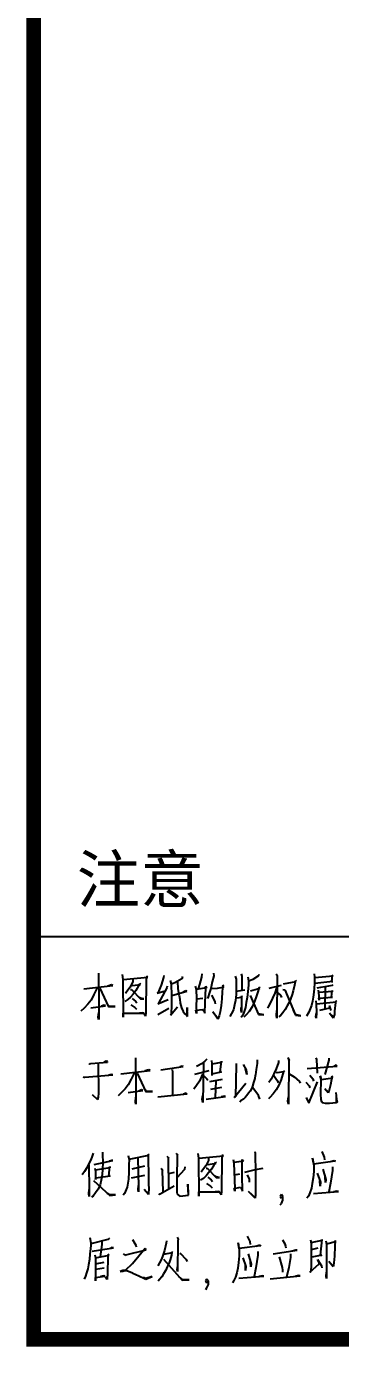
# Model space of a CAD drawing. Extents: x 39560 to 217760, y -140239 to 277665.
# Drawn here: x 136469 to 138670, y -17898 to -8665 of the extents above; entities that cross this region are included whole.
import ezdxf

# ---------------------------------------------------------------- set-up
doc = ezdxf.new("R2010")
doc.units = 0
doc.header["$LTSCALE"] = 1000
doc.header["$MEASUREMENT"] = 0
doc.layers.add('PUB_TITLE', color=4, linetype='Continuous')
doc.styles.add('图签2', font='', dxfattribs={"height": 1000})
doc.styles.get('图签2').set_extended_font_data('SimSun')

# ---------------------------------------------------------------- blocks, each defined once
blk = doc.blocks.new('adasdcxcx')
at = {"layer": 'PUB_TITLE'}
for p, q in [((-2484, 39482.4), (-2484, 12460.5)), ((-2484, 15277.7), (4656, 15277.7)), ((-2030.5, 15021.3), (-2028.4, 14810.5)), ((-1863.9, 15011), (-1859.8, 14977.6)), ((-1859.8, 14977.6), (-1855.7, 14712.9)), ((-1857.8, 14977.6), (-1685, 14993)), ((-1789.9, 14962.1), (-1808.4, 14923.6)), ((-1789.9, 14975), (-1789.9, 14962.1)), ((-1695.3, 14977.6), (-1697.4, 14746.3)), ((-1691.2, 15000.7), (-1695.3, 14977.6)), ((-1685, 14993), (-1691.2, 15000.7)), ((-1574, 14990.4), (-1590.5, 14936.4)), ((-1572, 15005.8), (-1574, 14990.4)), ((-1526.7, 14969.9), (-1520.6, 14944.2)), ((-1446.5, 14982.7), (-1493.8, 14954.4)), ((-1475.3, 14959.6), (-1473.3, 14913.3)), ((-1440.4, 14998.1), (-1446.5, 14982.7)), ((-1308.8, 14993), (-1323.2, 14941.6)), ((-1304.7, 15016.1), (-1308.8, 14993)), ((-1232.7, 14959.6), (-1243, 14913.3)), ((-1222.4, 15003.3), (-1232.7, 14959.6)), ((-1224.5, 15021.3), (-1222.4, 15003.3)), ((-1072.3, 15000.7), (-1066.2, 14980.1)), ((-1066.2, 14980.1), (-1066.2, 14918.5)), ((-1029.2, 15016.1), (-1025.1, 15000.7)), ((-1025.1, 15000.7), (-1025.1, 14903)), ((-983.9, 14995.6), (-979.8, 14969.9)), ((-979.8, 14969.9), (-979.8, 14936.4)), ((-949, 14977.6), (-975.7, 14964.7)), ((-909.9, 15003.3), (-949, 14977.6)), ((-905.8, 15011), (-909.9, 15003.3)), ((-784.5, 15016.1), (-776.3, 15003.3)), ((-778.3, 15005.8), (-780.4, 14707.7)), ((-776.3, 15003.3), (-778.3, 15005.8)), ((-733.1, 14946.7), (-644.7, 14962.1)), ((-648.8, 14969.9), (-657, 14936.4)), ((-644.7, 14962.1), (-648.8, 14969.9)), ((-519.3, 15016.1), (-517.2, 14993)), ((-517.2, 14993), (-517.2, 14951.9)), ((-387.7, 14962.1), (-515.1, 14949.3)), ((-513.1, 14990.4), (-385.6, 15003.3)), ((-391.8, 15008.4), (-398, 14962.1)), ((-398, 14962.1), (-387.7, 14962.1)), ((-385.6, 15003.3), (-391.8, 15008.4)), ((-2133.3, 14910.7), (-1929.7, 14933.9)), ((-2061.3, 14872.2), (-2081.9, 14833.6)), ((-2038.7, 14918.5), (-2061.3, 14872.2)), ((-2020.2, 14915.9), (-1958.5, 14784.8)), ((-1937.9, 14939), (-1964.7, 14931.3)), ((-1929.7, 14933.9), (-1937.9, 14939)), ((-1831, 14892.8), (-1841.3, 14879.9)), ((-1808.4, 14923.6), (-1831, 14892.8)), ((-1787.9, 14874.8), (-1806.4, 14854.2)), ((-1804.3, 14908.2), (-1798.1, 14908.2)), ((-1800.2, 14936.4), (-1792, 14933.9)), ((-1798.1, 14908.2), (-1734.4, 14841.4)), ((-1792, 14933.9), (-1734.4, 14941.6)), ((-1767.3, 14900.5), (-1787.9, 14874.8)), ((-1740.6, 14949.3), (-1767.3, 14900.5)), ((-1734.4, 14941.6), (-1740.6, 14949.3)), ((-1619.3, 14882.5), (-1561.7, 14897.9)), ((-1613.1, 14882.5), (-1619.3, 14882.5)), ((-1590.5, 14936.4), (-1613.1, 14882.5)), ((-1551.4, 14918.5), (-1580.2, 14861.9)), ((-1549.3, 14931.3), (-1551.4, 14918.5)), ((-1520.6, 14944.2), (-1518.5, 14864.5)), ((-1493.8, 14954.4), (-1518.5, 14944.2)), ((-1516.4, 14864.5), (-1411.6, 14895.3)), ((-1473.3, 14913.3), (-1467.1, 14869.6)), ((-1467.1, 14869.6), (-1465, 14864.5)), ((-1417.8, 14897.9), (-1436.3, 14887.6)), ((-1411.6, 14895.3), (-1417.8, 14897.9)), ((-1352, 14931.3), (-1345.8, 14908.2)), ((-1345.8, 14908.2), (-1343.7, 14843.9)), ((-1286.2, 14915.9), (-1343.7, 14908.2)), ((-1323.2, 14941.6), (-1331.4, 14910.7)), ((-1269.7, 14921), (-1286.2, 14915.9)), ((-1282.1, 14813.1), (-1277.9, 14918.5)), ((-1277.9, 14931.3), (-1269.7, 14921)), ((-1277.9, 14918.5), (-1277.9, 14931.3)), ((-1253.3, 14879.9), (-1261.5, 14856.8)), ((-1243, 14913.3), (-1253.3, 14879.9)), ((-1243, 14913.3), (-1197.8, 14915.9)), ((-1238.9, 14867.1), (-1216.3, 14828.5)), ((-1197.8, 14915.9), (-1195.7, 14915.9)), ((-1195.7, 14915.9), (-1158.7, 14923.6)), ((-1162.8, 14890.2), (-1164.9, 14841.4)), ((-1158.7, 14936.4), (-1162.8, 14890.2)), ((-1152.5, 14926.2), (-1158.7, 14936.4)), ((-1158.7, 14923.6), (-1152.5, 14926.2)), ((-1066.2, 14872.2), (-1070.3, 14831.1)), ((-1066.2, 14918.5), (-1066.2, 14872.2)), ((-1064.1, 14895.3), (-1004.5, 14905.6)), ((-983.9, 14892.8), (-988, 14851.6)), ((-979.8, 14936.4), (-983.9, 14892.8)), ((-965.4, 14897.9), (-899.6, 14915.9)), ((-914, 14890.2), (-926.4, 14849.1)), ((-903.7, 14923.6), (-914, 14890.2)), ((-899.6, 14915.9), (-903.7, 14923.6)), ((-833.8, 14915.9), (-747.5, 14936.4)), ((-794.8, 14882.5), (-811.2, 14846.5)), ((-780.4, 14926.2), (-794.8, 14882.5)), ((-780.4, 14887.6), (-753.7, 14867.1)), ((-753.7, 14867.1), (-747.5, 14851.6)), ((-737.2, 14908.2), (-724.9, 14905.6)), ((-724.9, 14905.6), (-648.8, 14728.3)), ((-673.5, 14872.2), (-681.7, 14846.5)), ((-665.2, 14897.9), (-673.5, 14872.2)), ((-657, 14936.4), (-665.2, 14897.9)), ((-521.3, 14887.6), (-525.4, 14854.2)), ((-519.3, 14913.3), (-521.3, 14887.6)), ((-517.2, 14951.9), (-519.3, 14913.3)), ((-474, 14921), (-500.8, 14915.9)), ((-490.5, 14903), (-488.4, 14885)), ((-387.7, 14892.8), (-488.4, 14885)), ((-488.4, 14885), (-484.3, 14833.6)), ((-445.2, 14926.2), (-474, 14921)), ((-393.8, 14933.9), (-445.2, 14926.2)), ((-441.1, 14923.6), (-443.2, 14772)), ((-398, 14854.2), (-391.8, 14900.5)), ((-387.7, 14939), (-393.8, 14933.9)), ((-391.8, 14900.5), (-387.7, 14892.8)), ((-2131.2, 14777.1), (-2153.8, 14756.5)), ((-2104.5, 14805.4), (-2131.2, 14777.1)), ((-2081.9, 14833.6), (-2104.5, 14805.4)), ((-2083.9, 14779.7), (-1981.1, 14792.5)), ((-2028.4, 14810.5), (-2028.4, 14697.4)), ((-1989.3, 14797.7), (-2007.8, 14790)), ((-1981.1, 14792.5), (-1989.3, 14797.7)), ((-1956.4, 14790), (-1968.8, 14805.4)), ((-1958.5, 14784.8), (-1913.3, 14787.4)), ((-1913.3, 14787.4), (-1956.4, 14790)), ((-1824.9, 14836.2), (-1845.4, 14823.4)), ((-1806.4, 14854.2), (-1824.9, 14836.2)), ((-1802.2, 14800.2), (-1775.5, 14782.2)), ((-1794, 14843.9), (-1771.4, 14825.9)), ((-1775.5, 14782.2), (-1763.2, 14769.4)), ((-1771.4, 14825.9), (-1761.1, 14813.1)), ((-1734.4, 14846.5), (-1744.7, 14851.6)), ((-1711.8, 14841.4), (-1734.4, 14846.5)), ((-1734.4, 14841.4), (-1711.8, 14841.4)), ((-1615.1, 14807.9), (-1541.1, 14836.2)), ((-1609, 14810.5), (-1615.1, 14807.9)), ((-1615.1, 14733.4), (-1537, 14777.1)), ((-1580.2, 14861.9), (-1609, 14810.5)), ((-1524.7, 14728.3), (-1475.3, 14784.8)), ((-1518.5, 14797.7), (-1520.6, 14736)), ((-1518.5, 14864.5), (-1518.5, 14797.7)), ((-1465, 14864.5), (-1460.9, 14838.8)), ((-1460.9, 14838.8), (-1456.8, 14810.5)), ((-1456.8, 14810.5), (-1448.6, 14779.7)), ((-1448.6, 14779.7), (-1436.3, 14754)), ((-1409.5, 14782.2), (-1411.6, 14723.1)), ((-1405.4, 14718), (-1409.5, 14782.2)), ((-1343.7, 14843.9), (-1345.8, 14790)), ((-1345.8, 14790), (-1343.7, 14738.6)), ((-1343.7, 14841.4), (-1298.5, 14846.5)), ((-1284.1, 14741.1), (-1282.1, 14813.1)), ((-1261.5, 14856.8), (-1265.6, 14843.9)), ((-1216.3, 14828.5), (-1214.2, 14820.8)), ((-1214.2, 14820.8), (-1212.2, 14807.9)), ((-1171, 14795.1), (-1177.2, 14751.4)), ((-1164.9, 14841.4), (-1171, 14795.1)), ((-1076.5, 14800.2), (-1084.7, 14764.3)), ((-1070.3, 14831.1), (-1076.5, 14800.2)), ((-1066.2, 14849.1), (-1023, 14854.2)), ((-1029.2, 14761.7), (-1029.2, 14782.2)), ((-1027.1, 14861.9), (-1027.1, 14746.3)), ((-1023, 14854.2), (-1027.1, 14861.9)), ((-1000.4, 14782.2), (-1008.6, 14754)), ((-994.2, 14815.7), (-1000.4, 14782.2)), ((-988, 14851.6), (-994.2, 14815.7)), ((-953.1, 14784.8), (-973.6, 14754)), ((-967.5, 14864.5), (-909.9, 14733.4)), ((-938.7, 14818.2), (-953.1, 14784.8)), ((-926.4, 14849.1), (-938.7, 14818.2)), ((-842.1, 14784.8), (-846.2, 14777.1)), ((-827.7, 14810.5), (-842.1, 14784.8)), ((-811.2, 14846.5), (-827.7, 14810.5)), ((-708.4, 14792.5), (-722.8, 14766.8)), ((-692, 14820.8), (-708.4, 14792.5)), ((-681.7, 14846.5), (-692, 14820.8)), ((-537.8, 14795.1), (-546, 14772)), ((-531.6, 14825.9), (-537.8, 14795.1)), ((-525.4, 14854.2), (-531.6, 14825.9)), ((-506.9, 14828.5), (-504.9, 14805.4)), ((-504.9, 14805.4), (-502.8, 14746.3)), ((-502.8, 14807.9), (-363, 14820.8)), ((-486.4, 14846.5), (-389.7, 14854.2)), ((-484.3, 14833.6), (-486.4, 14846.5)), ((-480.2, 14761.7), (-408.2, 14779.7)), ((-414.4, 14795.1), (-406.2, 14774.5)), ((-406.2, 14774.5), (-402.1, 14759.1)), ((-389.7, 14854.2), (-398, 14854.2)), ((-369.2, 14815.7), (-375.3, 14756.5)), ((-367.1, 14828.5), (-369.2, 14815.7)), ((-363, 14820.8), (-367.1, 14828.5)), ((-2032.5, 14712.9), (-2028.4, 14746.3)), ((-2028.4, 14697.4), (-2032.5, 14712.9)), ((-1857.8, 14741.1), (-1711.8, 14741.1)), ((-1855.7, 14712.9), (-1857.8, 14741.1)), ((-1722.1, 14743.7), (-1742.6, 14741.1)), ((-1711.8, 14741.1), (-1722.1, 14743.7)), ((-1699.4, 14720.6), (-1713.8, 14741.1)), ((-1697.4, 14746.3), (-1699.4, 14720.6)), ((-1520.6, 14736), (-1524.7, 14728.3)), ((-1436.3, 14754), (-1423.9, 14736)), ((-1423.9, 14736), (-1411.6, 14725.7)), ((-1411.6, 14725.7), (-1405.4, 14718)), ((-1347.9, 14761.7), (-1298.5, 14766.8)), ((-1343.7, 14738.6), (-1347.9, 14761.7)), ((-1298.5, 14766.8), (-1286.2, 14751.4)), ((-1286.2, 14751.4), (-1284.1, 14741.1)), ((-1228.6, 14751.4), (-1191.6, 14705.1)), ((-1193.6, 14700), (-1228.6, 14751.4)), ((-1185.4, 14723.1), (-1193.6, 14700)), ((-1177.2, 14751.4), (-1185.4, 14723.1)), ((-1097, 14738.6), (-1109.3, 14718)), ((-1084.7, 14764.3), (-1097, 14738.6)), ((-1018.9, 14728.3), (-1031.2, 14710.3)), ((-1027.1, 14746.3), (-1029.2, 14761.7)), ((-1008.6, 14754), (-1018.9, 14728.3)), ((-994.2, 14730.8), (-1010.7, 14712.9)), ((-973.6, 14754), (-994.2, 14730.8)), ((-907.9, 14736), (-918.1, 14751.4)), ((-909.9, 14733.4), (-870.8, 14730.8)), ((-870.8, 14730.8), (-907.9, 14736)), ((-782.4, 14728.3), (-780.4, 14759.1)), ((-780.4, 14707.7), (-782.4, 14728.3)), ((-751.6, 14728.3), (-766, 14715.4)), ((-737.2, 14743.7), (-751.6, 14728.3)), ((-722.8, 14766.8), (-737.2, 14743.7)), ((-648.8, 14733.4), (-663.2, 14761.7)), ((-611.8, 14723.1), (-648.8, 14733.4)), ((-648.8, 14728.3), (-611.8, 14723.1)), ((-556.3, 14748.8), (-572.7, 14720.6)), ((-546, 14772), (-556.3, 14748.8)), ((-506.9, 14718), (-502.8, 14743.7)), ((-504.9, 14707.7), (-506.9, 14718)), ((-502.8, 14746.3), (-504.9, 14707.7)), ((-412.3, 14741.1), (-383.6, 14715.4)), ((-385.6, 14707.7), (-412.3, 14741.1)), ((-381.5, 14720.6), (-385.6, 14707.7)), ((-377.4, 14733.4), (-381.5, 14720.6)), ((-375.3, 14756.5), (-377.4, 14733.4)), ((-1975, 14405.2), (-1989.3, 14400)), ((-1964.7, 14402.6), (-1975, 14405.2)), ((-1769.3, 14428.3), (-1767.3, 14217.5)), ((-1284.1, 14405.2), (-1308.8, 14387.2)), ((-1269.7, 14420.6), (-1284.1, 14405.2)), ((-1238.9, 14410.3), (-1236.8, 14387.2)), ((-1177.2, 14328.1), (-1166.9, 14405.2)), ((-1166.9, 14405.2), (-1166.9, 14397.4)), ((-918.1, 14415.4), (-918.1, 14394.9)), ((-768, 14410.3), (-768, 14397.4)), ((-702.2, 14430.9), (-694, 14410.3)), ((-696.1, 14418), (-698.1, 14104.5)), ((-694, 14410.3), (-696.1, 14418)), ((-506.9, 14428.3), (-502.8, 14418)), ((-502.8, 14418), (-498.7, 14322.9)), ((-416.5, 14412.9), (-445.2, 14312.6)), ((-416.5, 14425.7), (-416.5, 14412.9)), ((-2098.3, 14389.7), (-2092.1, 14384.6)), ((-2092.1, 14384.6), (-2086, 14389.7)), ((-2086, 14389.7), (-2083.9, 14389.7)), ((-2083.9, 14389.7), (-1966.7, 14400)), ((-2032.5, 14392.3), (-2030.5, 14181.6)), ((-1966.7, 14400), (-1964.7, 14402.6)), ((-1940, 14312.6), (-1958.5, 14307.5)), ((-1929.7, 14310.1), (-1940, 14312.6)), ((-1872.1, 14317.8), (-1668.6, 14340.9)), ((-1777.6, 14325.5), (-1800.2, 14279.2)), ((-1759.1, 14322.9), (-1697.4, 14191.8)), ((-1676.8, 14346), (-1703.6, 14338.3)), ((-1668.6, 14340.9), (-1676.8, 14346)), ((-1592.5, 14346), (-1436.3, 14369.2)), ((-1514.4, 14348.6), (-1510.3, 14328.1)), ((-1510.3, 14328.1), (-1512.3, 14166.1)), ((-1444.5, 14371.7), (-1456.8, 14366.6)), ((-1436.3, 14369.2), (-1444.5, 14371.7)), ((-1257.4, 14338.3), (-1356.1, 14312.6)), ((-1333.5, 14374.3), (-1343.7, 14369.2)), ((-1308.8, 14387.2), (-1333.5, 14374.3)), ((-1300.6, 14315.2), (-1323.2, 14266.4)), ((-1294.4, 14394.9), (-1298.5, 14117.3)), ((-1236.8, 14387.2), (-1234.8, 14343.5)), ((-1166.9, 14397.4), (-1234.8, 14384.6)), ((-1234.8, 14343.5), (-1234.8, 14304.9)), ((-1234.8, 14317.8), (-1169, 14330.6)), ((-1169, 14330.6), (-1177.2, 14328.1)), ((-1064.1, 14376.9), (-1070.3, 14155.9)), ((-1066.2, 14389.7), (-1064.1, 14376.9)), ((-1016.8, 14382), (-996.3, 14346)), ((-990.1, 14312.6), (-1000.4, 14351.2)), ((-996.3, 14346), (-992.2, 14328.1)), ((-992.2, 14328.1), (-990.1, 14312.6)), ((-924.3, 14348.6), (-930.5, 14310.1)), ((-918.1, 14389.7), (-924.3, 14348.6)), ((-918.1, 14394.9), (-918.1, 14389.7)), ((-800.9, 14317.8), (-819.4, 14279.2)), ((-784.5, 14351.2), (-800.9, 14317.8)), ((-768, 14397.4), (-784.5, 14351.2)), ((-784.5, 14328.1), (-778.3, 14325.5)), ((-778.3, 14325.5), (-731, 14333.2)), ((-733.1, 14333.2), (-749.5, 14276.7)), ((-726.9, 14338.3), (-733.1, 14333.2)), ((-731, 14333.2), (-726.9, 14338.3)), ((-694, 14317.8), (-659.1, 14297.2)), ((-568.6, 14353.8), (-356.8, 14371.7)), ((-369.2, 14376.9), (-383.6, 14369.2)), ((-356.8, 14371.7), (-369.2, 14376.9)), ((-2137.4, 14297.2), (-2129.2, 14294.6)), ((-2129.2, 14294.6), (-2125, 14294.6)), ((-2125, 14294.6), (-1929.7, 14310.1)), ((-1820.7, 14240.7), (-1843.4, 14212.4)), ((-1800.2, 14279.2), (-1820.7, 14240.7)), ((-1343.7, 14235.5), (-1362.2, 14209.8)), ((-1323.2, 14266.4), (-1343.7, 14235.5)), ((-1292.3, 14302.4), (-1269.7, 14281.8)), ((-1269.7, 14281.8), (-1263.6, 14274.1)), ((-1249.2, 14263.8), (-1160.8, 14279.2)), ((-1169, 14222.7), (-1245, 14207.3)), ((-1208, 14268.9), (-1212.2, 14150.7)), ((-1078.5, 14150.7), (-998.3, 14251)), ((-951, 14230.4), (-957.2, 14212.4)), ((-942.8, 14256.1), (-951, 14230.4)), ((-909.9, 14166.1), (-949, 14220.1)), ((-934.6, 14284.4), (-942.8, 14256.1)), ((-932.5, 14304.9), (-934.6, 14284.4)), ((-930.5, 14310.1), (-932.5, 14304.9)), ((-819.4, 14279.2), (-835.9, 14256.1)), ((-800.9, 14304.9), (-786.5, 14284.4)), ((-786.5, 14284.4), (-776.3, 14268.9)), ((-766, 14238.1), (-784.5, 14204.7)), ((-776.3, 14268.9), (-772.2, 14253.5)), ((-749.5, 14276.7), (-766, 14238.1)), ((-659.1, 14297.2), (-622.1, 14263.8)), ((-622.1, 14263.8), (-618, 14251)), ((-576.8, 14258.7), (-554.2, 14233)), ((-556.3, 14112.2), (-496.6, 14261.2)), ((-554.2, 14233), (-550.1, 14220.1)), ((-550.1, 14307.5), (-527.5, 14281.8)), ((-527.5, 14281.8), (-523.4, 14266.4)), ((-476.1, 14302.4), (-469.9, 14276.7)), ((-469.9, 14276.7), (-476.1, 14302.4)), ((-472, 14173.9), (-469.9, 14276.7)), ((-469.9, 14276.7), (-387.7, 14289.5)), ((-404.1, 14240.7), (-416.5, 14194.4)), ((-398, 14276.7), (-404.1, 14240.7)), ((-395.9, 14299.8), (-398, 14276.7)), ((-387.7, 14289.5), (-395.9, 14299.8)), ((-2071.6, 14171.3), (-2036.6, 14137.9)), ((-2036.6, 14137.9), (-2071.6, 14171.3)), ((-2032.5, 14153.3), (-2036.6, 14137.9)), ((-2036.6, 14137.9), (-2034.6, 14145.6)), ((-2030.5, 14181.6), (-2032.5, 14153.3)), ((-1870.1, 14184.1), (-1892.7, 14163.6)), ((-1843.4, 14212.4), (-1870.1, 14184.1)), ((-1822.8, 14186.7), (-1720, 14199.6)), ((-1771.4, 14119.9), (-1767.3, 14153.3)), ((-1767.3, 14217.5), (-1767.3, 14104.5)), ((-1728.2, 14204.7), (-1746.7, 14197)), ((-1720, 14199.6), (-1728.2, 14204.7)), ((-1695.3, 14197), (-1707.7, 14212.4)), ((-1697.4, 14191.8), (-1652.2, 14194.4)), ((-1652.2, 14194.4), (-1695.3, 14197)), ((-1615.1, 14155.9), (-1409.5, 14176.4)), ((-1415.7, 14181.6), (-1434.2, 14173.9)), ((-1409.5, 14176.4), (-1415.7, 14181.6)), ((-1302.6, 14140.4), (-1298.5, 14166.1)), ((-1298.5, 14117.3), (-1302.6, 14140.4)), ((-1275.9, 14140.4), (-1140.2, 14158.4)), ((-1148.4, 14161), (-1171, 14155.9)), ((-1140.2, 14158.4), (-1148.4, 14161)), ((-1070.3, 14155.9), (-1078.5, 14150.7)), ((-1029.2, 14130.2), (-1039.4, 14119.9)), ((-1014.8, 14140.4), (-1029.2, 14130.2)), ((-1002.4, 14150.7), (-1014.8, 14140.4)), ((-990.1, 14166.1), (-1002.4, 14150.7)), ((-977.8, 14181.6), (-990.1, 14166.1)), ((-967.5, 14197), (-977.8, 14181.6)), ((-957.2, 14212.4), (-967.5, 14197)), ((-899.6, 14140.4), (-909.9, 14166.1)), ((-829.7, 14150.7), (-837.9, 14143)), ((-807.1, 14176.4), (-829.7, 14150.7)), ((-805.1, 14176.4), (-807.1, 14176.4)), ((-784.5, 14204.7), (-805.1, 14176.4)), ((-702.2, 14125), (-698.1, 14155.9)), ((-574.8, 14150.7), (-556.3, 14112.2)), ((-469.9, 14137.9), (-472, 14173.9)), ((-465.8, 14122.4), (-469.9, 14137.9)), ((-420.6, 14184.1), (-445.2, 14212.4)), ((-441.1, 14207.3), (-418.5, 14189.3)), ((-416.5, 14194.4), (-420.6, 14184.1)), ((-367.1, 14186.7), (-363, 14140.4)), ((-365.1, 14161), (-365.1, 14117.3)), ((-363, 14140.4), (-358.9, 14119.9)), ((-1767.3, 14104.5), (-1771.4, 14119.9)), ((-698.1, 14104.5), (-702.2, 14125)), ((-459.6, 14114.7), (-465.8, 14122.4)), ((-439.1, 14109.6), (-459.6, 14114.7)), ((-410.3, 14109.6), (-439.1, 14109.6)), ((-365.1, 14114.7), (-410.3, 14109.6)), ((-358.9, 14119.9), (-365.1, 14114.7)), ((-2068, 13763.5), (-2074.1, 13740.4)), ((-2002.2, 13768.7), (-2002.2, 13753.3)), ((-1486.1, 13763.5), (-1473.8, 13748.1)), ((-1333.9, 13761), (-1329.8, 13727.6)), ((-935.1, 13773.8), (-931, 13763.5)), ((-931, 13763.5), (-928.9, 13622.2)), ((-466.3, 13773.8), (-447.8, 13735.3)), ((-2096.7, 13689), (-2111.1, 13660.7)), ((-2084.4, 13714.7), (-2096.7, 13689)), ((-2096.7, 13681.3), (-2094.7, 13509.1)), ((-2074.1, 13740.4), (-2084.4, 13714.7)), ((-2059.7, 13683.9), (-1930.2, 13712.1)), ((-2002.2, 13753.3), (-2000.1, 13696.7)), ((-2000.1, 13696.7), (-2002.2, 13650.5)), ((-1956.9, 13601.6), (-1950.8, 13668.4)), ((-1936.4, 13712.1), (-1952.8, 13707)), ((-1950.8, 13668.4), (-1950.8, 13660.7)), ((-1930.2, 13712.1), (-1936.4, 13712.1)), ((-1821.2, 13745.6), (-1815.1, 13714.7)), ((-1815.1, 13714.7), (-1817.1, 13683.9)), ((-1817.1, 13683.9), (-1817.1, 13629.9)), ((-1815.1, 13719.9), (-1677.3, 13748.1)), ((-1708.1, 13671), (-1796.6, 13650.5)), ((-1753.4, 13730.1), (-1749.3, 13527.1)), ((-1681.4, 13755.8), (-1681.4, 13717.3)), ((-1677.3, 13748.1), (-1681.4, 13755.8)), ((-1681.4, 13717.3), (-1679.4, 13611.9)), ((-1549.8, 13740.4), (-1537.5, 13727.6)), ((-1541.6, 13730.1), (-1539.5, 13511.7)), ((-1537.5, 13727.6), (-1541.6, 13730.1)), ((-1477.9, 13750.7), (-1482, 13581.1)), ((-1473.8, 13748.1), (-1477.9, 13750.7)), ((-1424.4, 13665.9), (-1426.5, 13647.9)), ((-1329.8, 13727.6), (-1325.7, 13462.8)), ((-1327.8, 13727.6), (-1155.1, 13743)), ((-1278.4, 13673.6), (-1301, 13642.7)), ((-1259.9, 13712.1), (-1278.4, 13673.6)), ((-1270.2, 13686.4), (-1262, 13683.9)), ((-1262, 13683.9), (-1204.4, 13691.6)), ((-1259.9, 13725), (-1259.9, 13712.1)), ((-1210.6, 13699.3), (-1237.3, 13650.5)), ((-1204.4, 13691.6), (-1210.6, 13699.3)), ((-1165.3, 13727.6), (-1167.4, 13496.3)), ((-1161.2, 13750.7), (-1165.3, 13727.6)), ((-1155.1, 13743), (-1161.2, 13750.7)), ((-1087.2, 13717.3), (-1081, 13691.6)), ((-1081, 13691.6), (-1074.9, 13514.2)), ((-1013.2, 13707), (-1079, 13696.7)), ((-1023.5, 13717.3), (-1013.2, 13707)), ((-1023.5, 13609.3), (-1023.5, 13717.3)), ((-530, 13727.6), (-521.8, 13676.2)), ((-521.8, 13686.4), (-530, 13727.6)), ((-373.8, 13707), (-521.8, 13686.4)), ((-521.8, 13676.2), (-521.8, 13635)), ((-447.8, 13735.3), (-445.7, 13714.7)), ((-404.6, 13704.4), (-377.9, 13712.1)), ((-390.2, 13665.9), (-390.2, 13640.2)), ((-377.9, 13712.1), (-369.6, 13707)), ((-369.6, 13707), (-373.8, 13707)), ((-2127.6, 13635), (-2144, 13611.9)), ((-2111.1, 13660.7), (-2127.6, 13635)), ((-2055.6, 13658.2), (-2051.5, 13637.6)), ((-2051.5, 13637.6), (-2049.5, 13609.3)), ((-1950.8, 13660.7), (-2049.5, 13642.7)), ((-2049.5, 13609.3), (-2049.5, 13578.5)), ((-2049.5, 13578.5), (-2047.4, 13588.8)), ((-2047.4, 13588.8), (-1948.7, 13604.2)), ((-2010.4, 13573.4), (-2018.6, 13539.9)), ((-2004.2, 13611.9), (-2010.4, 13573.4)), ((-2002.2, 13650.5), (-2004.2, 13611.9)), ((-1948.7, 13604.2), (-1956.9, 13601.6)), ((-1819.2, 13581.1), (-1823.3, 13552.8)), ((-1817.1, 13629.9), (-1819.2, 13581.1)), ((-1798.6, 13588.8), (-1704, 13609.3)), ((-1679.4, 13611.9), (-1679.4, 13557.9)), ((-1590.9, 13658.2), (-1578.6, 13640.2)), ((-1582.7, 13642.7), (-1578.6, 13491.1)), ((-1578.6, 13640.2), (-1582.7, 13642.7)), ((-1500.5, 13627.3), (-1539.5, 13617)), ((-1482, 13581.1), (-1482, 13509.1)), ((-1426.5, 13647.9), (-1479.9, 13588.8)), ((-1294.9, 13586.2), (-1315.4, 13573.4)), ((-1301, 13642.7), (-1311.3, 13629.9)), ((-1276.4, 13604.2), (-1294.9, 13586.2)), ((-1257.9, 13624.8), (-1276.4, 13604.2)), ((-1274.3, 13658.2), (-1268.1, 13658.2)), ((-1268.1, 13658.2), (-1204.4, 13591.3)), ((-1264, 13593.9), (-1241.4, 13575.9)), ((-1237.3, 13650.5), (-1257.9, 13624.8)), ((-1241.4, 13575.9), (-1231.1, 13563.1)), ((-1204.4, 13596.5), (-1214.7, 13601.6)), ((-1181.8, 13591.3), (-1204.4, 13596.5)), ((-1204.4, 13591.3), (-1181.8, 13591.3)), ((-1076.9, 13611.9), (-1039.9, 13617)), ((-1021.4, 13496.3), (-1023.5, 13609.3)), ((-1005, 13629.9), (-928.9, 13647.9)), ((-988.5, 13611.9), (-974.1, 13581.1)), ((-974.1, 13581.1), (-974.1, 13560.5)), ((-928.9, 13647.9), (-875.4, 13658.2)), ((-928.9, 13622.2), (-928.9, 13534.8)), ((-525.9, 13588.8), (-532.1, 13550.2)), ((-521.8, 13635), (-525.9, 13588.8)), ((-497.1, 13622.2), (-474.5, 13560.5)), ((-458.1, 13650.5), (-437.5, 13578.5)), ((-439.6, 13557.9), (-441.6, 13593.9)), ((-437.5, 13578.5), (-439.6, 13557.9)), ((-390.2, 13640.2), (-404.6, 13552.8)), ((-2096.7, 13480.8), (-2094.7, 13509.1)), ((-2094.7, 13509.1), (-2094.7, 13460.3)), ((-2049.5, 13486), (-2068, 13462.8)), ((-2063.8, 13570.8), (-1950.8, 13465.4)), ((-2030.9, 13511.7), (-2049.5, 13486)), ((-2018.6, 13539.9), (-2030.9, 13511.7)), ((-1839.7, 13496.3), (-1848, 13480.8)), ((-1829.5, 13524.5), (-1839.7, 13496.3)), ((-1823.3, 13552.8), (-1829.5, 13524.5)), ((-1751.3, 13506.5), (-1749.3, 13537.4)), ((-1749.3, 13491.1), (-1751.3, 13506.5)), ((-1749.3, 13527.1), (-1749.3, 13491.1)), ((-1710.2, 13509.1), (-1681.4, 13480.8)), ((-1679.4, 13473.1), (-1710.2, 13509.1)), ((-1679.4, 13557.9), (-1679.4, 13550.2)), ((-1679.4, 13550.2), (-1677.3, 13511.7)), ((-1677.3, 13511.7), (-1679.4, 13486)), ((-1679.4, 13486), (-1679.4, 13473.1)), ((-1597.1, 13478.3), (-1500.5, 13534.8)), ((-1482, 13509.1), (-1482, 13488.5)), ((-1482, 13488.5), (-1477.9, 13475.7)), ((-1403.8, 13545.1), (-1401.8, 13470.6)), ((-1399.7, 13468), (-1403.8, 13545.1)), ((-1327.8, 13491.1), (-1181.8, 13491.1)), ((-1325.7, 13462.8), (-1327.8, 13491.1)), ((-1272.3, 13550.2), (-1245.5, 13532.2)), ((-1245.5, 13532.2), (-1233.2, 13519.4)), ((-1192.1, 13493.7), (-1212.6, 13491.1)), ((-1181.8, 13491.1), (-1192.1, 13493.7)), ((-1169.5, 13470.6), (-1183.8, 13491.1)), ((-1167.4, 13496.3), (-1169.5, 13470.6)), ((-1079, 13514.2), (-1035.8, 13524.5)), ((-1074.9, 13496.3), (-1079, 13514.2)), ((-1074.9, 13514.2), (-1074.9, 13496.3)), ((-1035.8, 13524.5), (-1021.4, 13496.3)), ((-978.2, 13493.7), (-933, 13452.6)), ((-933, 13447.4), (-978.2, 13493.7)), ((-928.9, 13534.8), (-928.9, 13470.6)), ((-548.5, 13486), (-558.8, 13462.8)), ((-538.2, 13516.8), (-548.5, 13486)), ((-532.1, 13550.2), (-538.2, 13516.8)), ((-523.9, 13480.8), (-349.1, 13493.7)), ((-476.6, 13532.2), (-478.6, 13568.2)), ((-474.5, 13560.5), (-476.6, 13532.2)), ((-404.6, 13552.8), (-416.9, 13491.1)), ((-359.4, 13496.3), (-384, 13491.1)), ((-349.1, 13493.7), (-359.4, 13496.3)), ((-2094.7, 13460.3), (-2096.7, 13480.8)), ((-2068, 13462.8), (-2078.2, 13455.1)), ((-1954.9, 13473.1), (-1967.2, 13480.8)), ((-1952.8, 13470.6), (-1954.9, 13473.1)), ((-1911.7, 13470.6), (-1952.8, 13470.6)), ((-1950.8, 13465.4), (-1911.7, 13470.6)), ((-1848, 13480.8), (-1856.2, 13468)), ((-1609.5, 13478.3), (-1603.3, 13473.1)), ((-1603.3, 13473.1), (-1597.1, 13478.3)), ((-1477.9, 13475.7), (-1469.6, 13468)), ((-1469.6, 13468), (-1459.4, 13462.8)), ((-1459.4, 13462.8), (-1399.7, 13468)), ((-928.9, 13470.6), (-933, 13447.4)), ((-748, 13473.1), (-758.2, 13460.3)), ((-758.2, 13460.3), (-748, 13447.4)), ((-756.2, 13401.2), (-748, 13411.4)), ((-737.7, 13460.3), (-748, 13473.1)), ((-748, 13447.4), (-737.7, 13460.3)), ((-748, 13411.4), (-737.7, 13434.6)), ((-737.7, 13434.6), (-737.7, 13460.3)), ((-558.8, 13462.8), (-569.1, 13447.4)), ((-2090.6, 13171.9), (-2084.4, 13136)), ((-2084.4, 13118), (-2086.5, 13092.3)), ((-2084.4, 13136), (-2084.4, 13118)), ((-1963.1, 13159.1), (-2082.3, 13128.3)), ((-2006.3, 13123.1), (-2018.6, 13038.3)), ((-2006.3, 13143.7), (-2006.3, 13123.1)), ((-1952.8, 13166.8), (-1963.1, 13159.1)), ((-1790.4, 13159.1), (-1776, 13130.8)), ((-1776, 13130.8), (-1767.8, 13118)), ((-1767.8, 13118), (-1765.7, 13107.7)), ((-1556, 13133.4), (-1566.3, 13082)), ((-1553.9, 13148.8), (-1556, 13133.4)), ((-1477.9, 13174.5), (-1471.7, 13161.7)), ((-1473.8, 13148.8), (-1475.8, 12935.5)), ((-1471.7, 13161.7), (-1473.8, 13148.8)), ((-1052.3, 13136), (-1044, 13084.6)), ((-1044, 13094.8), (-1052.3, 13136)), ((-896, 13115.4), (-1044, 13094.8)), ((-988.5, 13182.2), (-970, 13143.7)), ((-970, 13143.7), (-968, 13123.1)), ((-926.8, 13112.8), (-900.1, 13120.5)), ((-900.1, 13120.5), (-891.9, 13115.4)), ((-891.9, 13115.4), (-896, 13115.4)), ((-741.8, 13156.5), (-725.3, 13128.3)), ((-725.3, 13128.3), (-719.2, 13112.8)), ((-719.2, 13112.8), (-717.1, 13100)), ((-544.4, 13156.5), (-540.3, 13130.8)), ((-540.3, 13138.5), (-462.2, 13154)), ((-540.3, 13130.8), (-540.3, 13053.7)), ((-466.3, 13159.1), (-476.6, 13048.6)), ((-462.2, 13154), (-466.3, 13159.1)), ((-437.5, 13148.8), (-433.4, 13125.7)), ((-433.4, 13125.7), (-431.3, 13002.3)), ((-431.3, 13128.3), (-369.6, 13143.7)), ((-373.8, 13112.8), (-375.8, 13040.9)), ((-371.7, 13151.4), (-373.8, 13112.8)), ((-369.6, 13143.7), (-371.7, 13151.4)), ((-2090.6, 13058.9), (-2092.6, 13017.7)), ((-2086.5, 13092.3), (-2090.6, 13058.9)), ((-2074.1, 13076.8), (-1924, 13100)), ((-2055.6, 13051.1), (-2049.5, 13030.6)), ((-2051.5, 13030.6), (-1954.9, 13048.6)), ((-2049.5, 13030.6), (-2049.5, 12868.7)), ((-1963.1, 13038.3), (-1967.2, 12920.1)), ((-1961, 13056.3), (-1963.1, 13038.3)), ((-1954.9, 13048.6), (-1961, 13056.3)), ((-1938.4, 13102.6), (-1948.7, 13094.8)), ((-1924, 13100), (-1938.4, 13102.6)), ((-1856.2, 13058.9), (-1841.8, 13048.6)), ((-1841.8, 13048.6), (-1837.7, 13051.1)), ((-1837.7, 13051.1), (-1695.8, 13087.1)), ((-1702, 13094.8), (-1792.4, 12989.5)), ((-1695.8, 13087.1), (-1702, 13094.8)), ((-1588.9, 13020.3), (-1601.2, 12994.6)), ((-1578.6, 13046), (-1588.9, 13020.3)), ((-1566.3, 13082), (-1578.6, 13046)), ((-1574.5, 13056.3), (-1508.7, 13066.6)), ((-1574.5, 13020.3), (-1442.9, 12873.8)), ((-1519, 13048.6), (-1527.2, 13015.2)), ((-1514.9, 13071.7), (-1519, 13048.6)), ((-1508.7, 13066.6), (-1514.9, 13071.7)), ((-1459.4, 13064), (-1455.2, 13061.4)), ((-1455.2, 13061.4), (-1418.2, 13020.3)), ((-1418.2, 13020.3), (-1408, 13004.9)), ((-1044, 13043.4), (-1048.1, 12997.2)), ((-1044, 13084.6), (-1044, 13043.4)), ((-1019.4, 13030.6), (-996.7, 12968.9)), ((-980.3, 13058.9), (-959.7, 12986.9)), ((-912.4, 13048.6), (-926.8, 12961.2)), ((-912.4, 13074.3), (-912.4, 13048.6)), ((-805.5, 13058.9), (-639, 13084.6)), ((-764.4, 13038.3), (-743.9, 12963.8)), ((-684.2, 13033.2), (-696.6, 12963.8)), ((-684.2, 13058.9), (-684.2, 13033.2)), ((-647.2, 13084.6), (-671.9, 13076.8)), ((-639, 13084.6), (-647.2, 13084.6)), ((-540.3, 13053.7), (-540.3, 12989.5)), ((-538.2, 13089.7), (-491, 13100)), ((-466.3, 13048.6), (-536.2, 13035.7)), ((-476.6, 13048.6), (-466.3, 13048.6)), ((-375.8, 13040.9), (-382, 12994.6)), ((-2105, 12953.5), (-2113.2, 12925.2)), ((-2098.8, 12981.8), (-2105, 12953.5)), ((-2092.6, 13017.7), (-2098.8, 12981.8)), ((-2049.5, 12989.5), (-1989.8, 12999.7)), ((-1989.8, 12958.6), (-2049.5, 12948.3)), ((-1860.3, 12940.6), (-1878.8, 12935.5)), ((-1878.8, 12935.5), (-1860.3, 12938.1)), ((-1860.3, 12938.1), (-1843.8, 12940.6)), ((-1841.8, 12940.6), (-1860.3, 12940.6)), ((-1843.8, 12940.6), (-1831.5, 12940.6)), ((-1794.5, 12989.5), (-1841.8, 12940.6)), ((-1831.5, 12940.6), (-1792.4, 12925.2)), ((-1792.4, 12989.5), (-1794.5, 12989.5)), ((-1601.2, 12994.6), (-1613.6, 12974)), ((-1558.1, 12943.2), (-1574.5, 12917.5)), ((-1547.8, 12966.3), (-1558.1, 12943.2)), ((-1535.4, 12994.6), (-1547.8, 12966.3)), ((-1527.2, 13015.2), (-1535.4, 12994.6)), ((-1477.9, 12948.3), (-1473.8, 12976.6)), ((-1475.8, 12935.5), (-1477.9, 12948.3)), ((-1054.3, 12958.6), (-1060.5, 12925.2)), ((-1048.1, 12997.2), (-1054.3, 12958.6)), ((-998.8, 12940.6), (-1000.9, 12976.6)), ((-996.7, 12968.9), (-998.8, 12940.6)), ((-961.8, 12966.3), (-963.9, 13002.3)), ((-959.7, 12986.9), (-961.8, 12966.3)), ((-926.8, 12961.2), (-939.2, 12899.5)), ((-743.9, 12963.8), (-739.7, 12943.2)), ((-739.7, 12943.2), (-739.7, 12930.4)), ((-696.6, 12963.8), (-713, 12894.4)), ((-548.5, 12930.4), (-482.7, 12989.5)), ((-542.4, 12935.5), (-548.5, 12930.4)), ((-540.3, 12981.8), (-542.4, 12935.5)), ((-540.3, 12989.5), (-540.3, 12981.8)), ((-495.1, 13017.7), (-468.3, 12974)), ((-480.7, 12992), (-495.1, 13017.7)), ((-482.7, 12989.5), (-480.7, 12992)), ((-468.3, 12974), (-464.2, 12961.2)), ((-435.4, 12902.1), (-431.3, 12930.4)), ((-431.3, 13002.3), (-431.3, 12994.6)), ((-431.3, 12994.6), (-431.3, 12886.7)), ((-416.9, 13004.9), (-386.1, 12974)), ((-386.1, 12966.3), (-416.9, 13004.9)), ((-384, 12976.6), (-386.1, 12966.3)), ((-382, 12994.6), (-384, 12976.6)), ((-2121.4, 12902.1), (-2129.6, 12881.5)), ((-2113.2, 12925.2), (-2121.4, 12902.1)), ((-2051.5, 12891.8), (-1985.7, 12902.1)), ((-2049.5, 12868.7), (-2051.5, 12891.8)), ((-1991.9, 12904.7), (-2014.5, 12899.5)), ((-1985.7, 12902.1), (-1991.9, 12904.7)), ((-1969.3, 12879), (-1981.6, 12896.9)), ((-1967.2, 12920.1), (-1969.3, 12879)), ((-1792.4, 12925.2), (-1788.3, 12922.6)), ((-1788.3, 12922.6), (-1747.2, 12904.7)), ((-1747.2, 12904.7), (-1708.1, 12886.7)), ((-1697.9, 12886.7), (-1716.4, 12891.8)), ((-1708.1, 12886.7), (-1697.9, 12881.5)), ((-1652.6, 12899.5), (-1697.9, 12886.7)), ((-1697.9, 12881.5), (-1652.6, 12899.5)), ((-1601.2, 12879), (-1611.5, 12866.1)), ((-1586.8, 12896.9), (-1601.2, 12879)), ((-1574.5, 12917.5), (-1586.8, 12896.9)), ((-1440.9, 12879), (-1463.5, 12896.9)), ((-1442.9, 12873.8), (-1395.6, 12876.4)), ((-1397.7, 12876.4), (-1440.9, 12879)), ((-1395.6, 12876.4), (-1397.7, 12876.4)), ((-1270.2, 12881.5), (-1280.5, 12868.7)), ((-1280.5, 12868.7), (-1270.2, 12855.8)), ((-1259.9, 12868.7), (-1270.2, 12881.5)), ((-1270.2, 12855.8), (-1259.9, 12868.7)), ((-1270.2, 12819.8), (-1259.9, 12843)), ((-1259.9, 12843), (-1259.9, 12868.7)), ((-1081, 12871.2), (-1091.3, 12855.8)), ((-1070.8, 12894.4), (-1081, 12871.2)), ((-1060.5, 12925.2), (-1070.8, 12894.4)), ((-1046.1, 12889.2), (-871.3, 12902.1)), ((-881.6, 12904.7), (-906.3, 12899.5)), ((-871.3, 12902.1), (-881.6, 12904.7)), ((-826.1, 12884.1), (-616.4, 12904.7)), ((-626.7, 12907.2), (-649.3, 12902.1)), ((-616.4, 12904.7), (-626.7, 12907.2)), ((-431.3, 12886.7), (-435.4, 12902.1)), ((-1278.4, 12809.6), (-1270.2, 12819.8)), ((-2484, 12460.5), (4656, 12460.5))]:
    blk.add_line(p, q, dxfattribs=at)
at = {"layer": 'PUB_TITLE', "const_width": 102, "elevation": 8.3}
blk.add_lwpolyline([(4656, 39482.4), (-2484, 39482.4), (-2484, 12460.5), (4656, 12460.5)], dxfattribs=at)
at = {"layer": 'PUB_TITLE', "style": '图签2', "width": 1}
blk.add_text('注意', height=326.4, dxfattribs=at).set_placement((-2182.7, 15514.7))

msp = doc.modelspace()

# ---------------------------------------------------------------- block references
msp.add_blockref('adasdcxcx', (139003.723, -30307.62))

doc.saveas('drawing.dxf')
